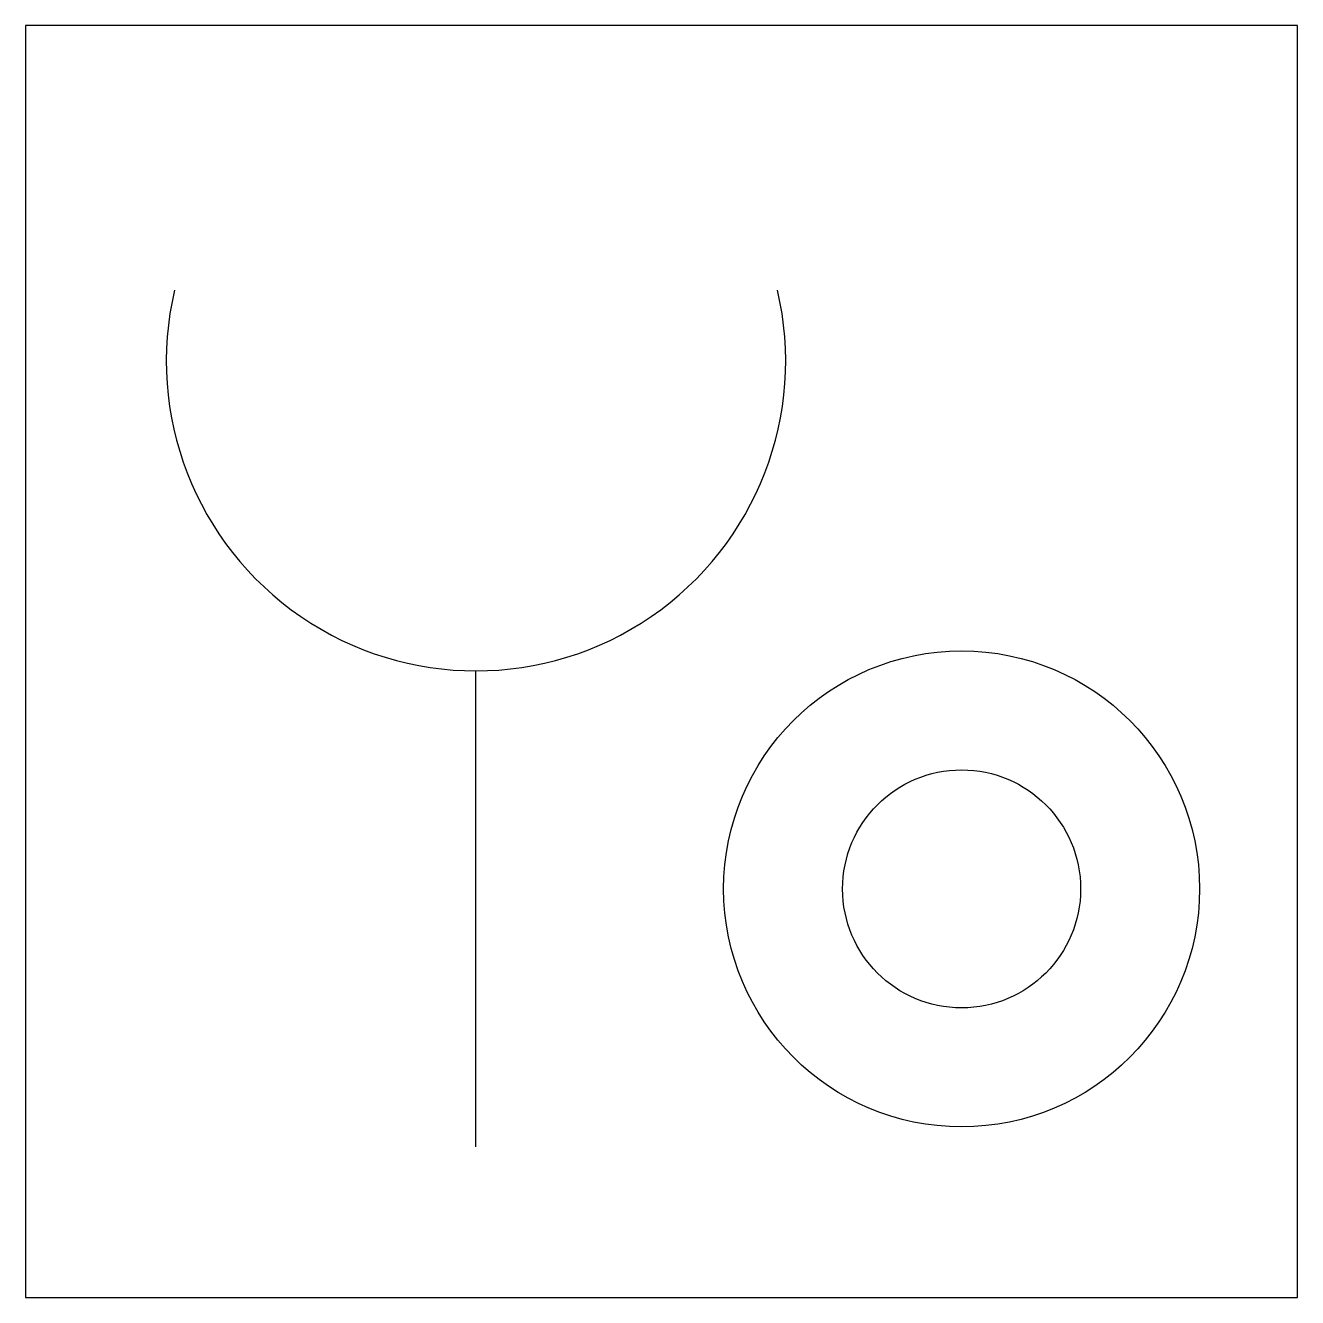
# Model space of a CAD drawing. Header units: millimetres. Extents: x -2 to 2, y 0 to 4.
import ezdxf

# ---------------------------------------------------------------- set-up
doc = ezdxf.new("R2010")
doc.units = ezdxf.units.MM
doc.header["$LTSCALE"] = 1000

msp = doc.modelspace()

# ---------------------------------------------------------------- linework, layer by layer
at = {"color": 6}
msp.add_line((-0.5833, 0.4739), (-0.5833, 1.9705), dxfattribs=at)
msp.add_lwpolyline([(-2, 0), (2, 0), (2, 4), (-2, 4)], close=True)
for radius in [0.7483, 0.3742]:
    msp.add_circle((0.9437, 1.285), radius, dxfattribs=at)
msp.add_arc((-0.5833, 2.9444), 0.9738, 166.735, 13.265, dxfattribs=at)

doc.saveas('drawing.dxf')
